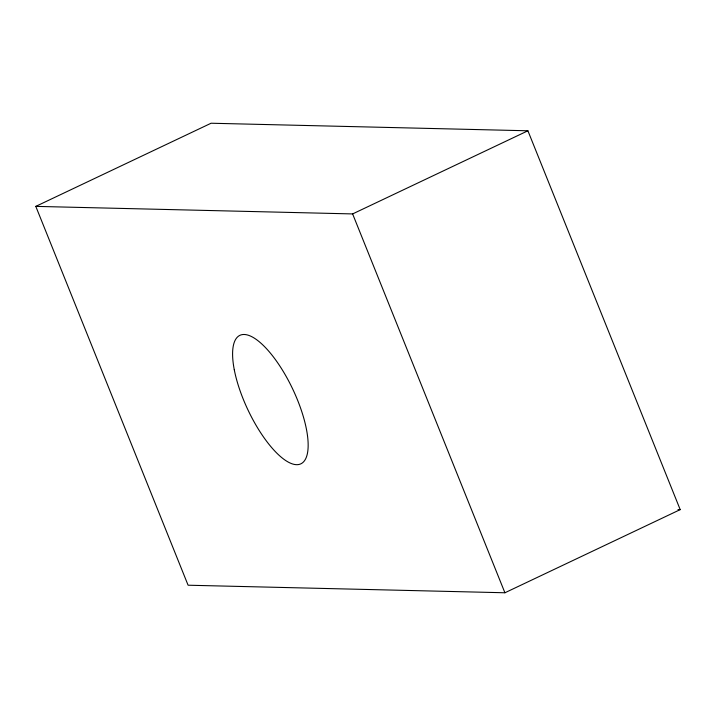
<?xml version="1.0" encoding="UTF-8"?>
<svg xmlns="http://www.w3.org/2000/svg" width="716" height="716" viewBox="0 0 716 716"><rect width="100%" height="100%" fill="white"/><g stroke="black" fill="none" stroke-linecap="round" stroke-linejoin="round"><path stroke-width="1.07" d="M35.8 206.378L211.086 123.233L527.907 130.786L680.2 509.622L504.914 592.767L188.093 585.214L35.8 206.378L352.621 213.923L527.907 130.786M677.971 509.568L680.2 509.622M352.621 213.923L504.914 592.767M234.275 369.733A71.117 24.693 64.6 0 0 298.053 464.612A71.117 24.693 64.6 0 0 278.748 364.372A71.117 24.693 64.6 0 0 234.275 369.733"/></g></svg>
